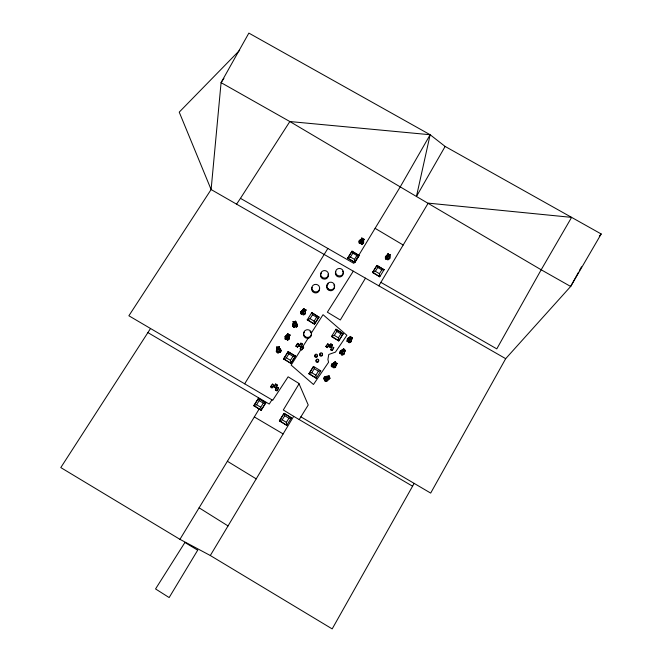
<?xml version="1.0" encoding="UTF-8"?>
<svg xmlns="http://www.w3.org/2000/svg" width="662" height="662" viewBox="0 0 662 662"><rect width="100%" height="100%" fill="white"/><g stroke="black" fill="none" stroke-linecap="round" stroke-linejoin="round"><path stroke-width="0.99" d="M261.159 410.258L260.72 407.238L263.31 403.15L265.818 402.786L261.159 410.258L253.827 405.632L258.494 398.292L265.818 402.786L261.159 410.142L253.827 405.632L256.583 404.697L259.181 400.609L258.494 398.292L253.827 405.756M305.447 313.573L303.13 314.822L304.495 314.615L305.447 313.573L305.496 311.421M289.468 338.663L288.855 339.176L289.468 338.663L289.509 336.511M350.19 342.486L351.381 341.402L349.122 342.734L349.346 341.501L348.237 340.789L347.558 341.675L346.938 341.12L347.368 338.77C348.104 337.479 349.908 338.191 349.188 337.587M347.84 339.714L348.915 338.034L349.718 338.687L348.493 340.301L347.848 339.68L348.51 340.26M270.617 386.798L272.645 384.084L273.985 385.408L271.983 387.882L270.617 386.798L272.645 384.084M271.983 387.882L274.002 385.16M273.977 386.964L275.723 384.018L277.179 385.176L275.45 387.874L273.977 386.964L275.723 384.018M276.294 351.431L278.33 352.904L277.486 352.945L276.294 351.431L276.617 348.833M276.592 347.078L277.237 347.045L276.592 347.078L276.923 349.031M276.782 349.337L277.8 349.205L276.782 349.337L276.865 350.926L278.114 351.249L277.8 349.205M277.328 347.898L277.386 348.51C279.347 348.982 279.19 346.929 277.328 347.898L277.237 347.045M275.45 387.874L277.196 384.928M275.384 389.984L277.047 387.022L278.561 388.164L276.948 390.837L275.384 389.984L277.047 387.022M278.288 351.787L279.587 351.505L278.288 351.787L278.33 352.904M278.694 346.88L279.306 346.838L278.694 346.88L278.727 347.815M279.43 351.141L278.793 348.998L279.902 348.932L280.225 351.1L279.43 351.1M280.928 350.215C277.61 344.662 282.343 353.773 280.945 349.999M276.948 390.837L278.578 387.915M279.769 352.581L280.779 351.414L280.2 352.556L279.587 351.505M286.654 335.063L285.049 336.784L286.629 335.286M285.057 338.944L285.769 339.383L285.057 338.944L285.065 336.561M283.584 358.953L288.169 351.63L295.434 356.048L290.858 363.388L283.584 358.953L288.169 351.63L288.905 353.839L293.001 356.33L295.434 356.048L290.858 363.388M386.649 258.453C389.405 259.835 386.409 257.013 386.186 259.19L385.491 258.759L385.466 256.657M286.456 335.593L287.374 336.015L286.456 335.593L285.62 336.9L286.447 337.868L287.374 336.015M287.474 339.118L286.274 338.398L287.474 339.118L287.498 340.152L288.872 338.952M279.405 420.842L284.048 413.345L291.404 417.863L284.048 413.345L284.784 415.695L288.93 418.243L291.404 417.863L286.762 425.368L279.405 420.842L284.039 413.46M287.126 339.929L287.498 338.894M287.639 333.855L288.185 334.186L287.639 333.855L286.903 335.452M287.498 340.152L288.508 339.714M360.434 242.822C363.173 244.195 360.178 241.373 359.971 243.558L359.276 243.136L359.243 241.026M288.309 336.412L289.244 337.016L288.26 338.927L287.358 337.901L288.309 336.412L289.244 336.975L288.26 338.927M339.73 353.21C340.251 350.661 339.159 353.343 340.309 353.822C340.773 352.209 343.007 353.831 341.484 354.683L342.875 354.824L344.141 353.839L342.875 354.824M288.21 333.962C286.555 335.212 289.186 336.801 289.501 334.649L289.989 335.187L289.501 334.649M331.314 366.144C331.844 363.595 330.735 366.285 331.894 366.756C332.556 364.712 334.864 368.238 332.564 366.136M302.294 313.283L303.469 314.02L302.294 313.283L301.773 314.285L301.069 313.846L301.02 311.728M292.645 325.596C294.747 319.87 290.982 326.258 293.936 327.351L294.772 327.309L294.739 326.184L296.022 325.911L296.626 326.97L297.213 325.82L296.626 326.97M293.034 321.525L293.671 321.492L293.034 321.525L293.357 323.478M292.745 325.845L292.67 325.365M293.175 326.589L292.769 325.613M293.754 322.361L293.82 322.948L295.186 322.799L295.169 322.046L293.754 322.361L293.671 321.492M293.68 325.704L293.233 323.759L294.242 323.627L294.557 325.654L293.68 325.663M293.936 327.351L293.2 326.358M294.35 327.392L294.797 327.086M295.128 321.327L295.732 321.293L295.128 321.327L295.144 322.278M294.772 327.309L294.739 326.184M332.307 364.82L333.524 363.215L334.277 363.926L332.92 365.457L332.316 364.779L332.928 365.416M296.079 322.849C299.133 326.184 295.293 323.23 295.732 321.293M295.864 325.547L295.227 323.42L296.328 323.362L296.659 325.505L295.864 325.547L296.659 325.505M296.022 325.911L294.714 326.416M296.195 326.995L296.65 326.738M295.98 346.234L297.66 343.33L299.125 344.513L297.552 347.178L295.98 346.234L297.66 343.33M300.896 312.803L301.069 313.846M301.086 311.463L300.987 311.968L303.651 308.575L304.164 309.146L303.651 308.575M286.762 425.368L286.356 422.356L288.93 418.243M301.384 314.111L301.102 313.606M301.773 314.285L301.417 313.871M297.552 347.178L299.166 344.232M301.053 311.711L302.65 309.99M302.46 312.762L303.37 310.975L302.468 310.47L301.632 311.802L302.468 312.712M302.906 312.39L303.378 310.925M303.593 313.399L304.263 313.813L303.362 312.787C304.197 309.593 306.332 312.853 304.263 313.813M302.41 343.975L300.887 346.996L299.298 346.118L300.896 343.139L302.368 344.257L300.896 343.139M305.48 309.584L305.96 310.13L305.48 309.584L304.644 310.875L303.494 310.18L304.197 308.897M300.217 348.915L302.311 346.193L303.601 347.633L301.649 349.933L300.217 348.915L302.311 346.193M300.887 346.996L299.34 345.837M301.649 349.933L303.643 347.351M307.259 319.845L310.048 318.679L312.538 314.748L311.777 312.621L307.259 319.845L314.483 324.214L318.96 317.148L311.777 312.621L318.96 317.148M314.483 324.214L314.119 321.136L316.61 317.214L318.985 316.982L314.508 324.049L307.284 319.68M351.315 341.625L351.613 339.407L352.507 338.083L352.052 337.686L351.001 338.82L350.008 337.86L351.001 338.82M308.947 373.79L313.507 366.425L320.797 370.869L318.397 371.175L314.285 368.668L313.507 366.425L308.947 373.79L316.246 378.234L320.797 370.869M316.246 378.234L315.882 375.197L318.397 371.175M223.93 78.364L221.075 82.642L289.848 121.543L430.143 134.734L416.448 196.49L541.185 269.782L570.652 286.464L601.204 233.976L445.137 146.443L430.143 134.734L248.862 33.1L221.075 82.642L211.112 189.539L128.875 315.782L272.703 400.278L288.119 376.819L298.876 383.389L308.227 404.995L299.207 419.584M325.845 346.582L327.872 343.876L329.163 345.216L327.21 347.641L325.845 346.582L327.872 343.876M347.649 258.221L352.052 251.171L359.185 255.433L354.782 262.483L347.649 258.221L352.052 251.171L352.871 253.165L356.892 255.565L359.185 255.433L354.782 262.483M327.21 347.641L329.229 344.935M331.48 336.519L334.31 335.369L336.793 331.422L335.982 329.262L331.48 336.519L338.737 340.905L343.181 333.797L335.982 329.262L343.181 333.797M329.171 346.739L330.917 343.818L332.307 345.001L330.636 347.641L329.171 346.739L330.917 343.818M385.532 256.401L385.375 256.939L387.311 255.127M330.636 347.641L332.382 344.712M330.586 349.71L332.142 350.554L330.586 349.71L332.258 346.764L333.78 347.649L332.142 350.554M323.975 379.161C322.535 377.588 326.109 379.574 324.024 378.962M359.309 240.769L359.168 241.316L359.309 240.769C360.045 239.164 361.51 239.95 360.823 239.346M324.934 376.645C332.208 376.049 323.039 375.726 323.71 378.366M359.094 242.127L359.276 243.136M359.847 241.1L360.666 242.027L361.551 240.248L360.658 239.801L359.929 241.589M325.381 377.059L326.887 376.57L325.1 377.539L325.381 378.366L325.994 378.325L327.293 377.505L326.887 376.57M359.59 243.393L359.35 242.846M328.609 379.434C331.894 377.282 327.698 379.351 327.334 380.931L324.819 380.849L324.728 380.245L325.53 379.831L324.91 378.672M360.658 239.801L361.551 240.248M359.971 243.558L360.509 242.532M324.819 380.849L324.728 380.245M360.666 242.027L359.946 241.539M361.791 237.972L362.255 238.585L361.791 237.972L361.022 239.801M324.678 380.443L325.53 379.831M362.801 240.141L361.667 239.462L362.801 240.141L363.595 238.957L364.026 239.553L363.595 238.957M325.994 378.325L327.293 377.505M363.521 239.247L363.148 239.834L362.056 238.85L361.642 239.553M326.043 378.995L327.773 378.399L328.12 379.475L326.904 380.286L326.109 380.336L326.052 378.962L327.773 378.399M361.568 242.052L362.47 240.629L363.397 241.175L362.999 242.54L362.453 243.053L361.568 242.052L362.47 240.629M361.303 244.088L362.644 243.889L361.303 244.088L361.709 243.02M297.37 324.421L297.18 326.052M361.791 242.656L362.999 242.54M325.894 381.138L327.384 380.733L328.658 379.243M326.109 380.336L326.904 380.286M327.483 376.62C330.677 374.452 327.831 377.646 327.376 376.314M363.38 241.233L362.453 240.678M363.562 242.88C364.009 236.5 362.702 246.206 363.645 242.59M335.187 361.634L335.576 362.304L335.187 361.634C335.104 362.793 329.734 364.795 333.143 363.33M329.113 378.209L328.691 376.769L327.955 377.009L328.393 378.283L329.817 377.977L329.113 378.209L328.658 376.901L329.312 376.438L329.105 375.834M328.393 378.283L329.171 378.01M331.554 366.483L331.372 365.945M338.737 340.905L343.222 333.64L340.872 333.896L336.793 331.422M328.658 376.901L329.312 376.438M331.894 366.756L332.622 365.929M344.075 354.046L344.645 351.969M333.838 362.776L334.004 363.215L335.129 361.841M335.667 366.988L333.069 367.625L334.459 367.774L335.667 366.988L336.13 364.795L337.132 363.529L336.71 363.09L335.568 364.15C333.706 363.14 335.435 361.849 336.114 363.794L336.71 363.09M334.409 366.947L335.866 365.3L335.096 364.505L333.78 365.755L334.418 366.913M335.088 364.547L335.866 365.3M389.239 258.18L389.628 256.806L388.702 256.26L387.783 257.741L388.685 258.693L389.256 258.13L388.685 258.693M342.246 349.85L340.268 351.117L342.18 350.066M336.073 365.002L337.132 363.529M339.97 353.549L339.796 353.003M340.309 353.822L341.038 352.987M341.923 350.322L342.684 350.992L341.335 352.515L340.789 351.332L341.931 350.281M341.484 354.683L342.089 353.773M343.603 349.66L344.571 350.653L343.967 351.216L343.024 350.248L344.025 349.172L343.586 348.709L342.469 350.082M341.791 354.998L341.551 354.476M342.403 350.297L343.586 348.709M343.545 349.875L344.025 349.172M342.825 353.996L343.528 353.582L342.825 353.996L342.204 352.772C342.966 350.405 345.39 352.424 343.512 353.624M347.368 338.77L349.114 337.81M343.967 351.216L343.04 350.181M346.938 341.12L347.558 341.675M345.109 350.157L345.465 350.81L345.109 350.157L344.505 350.868M349.354 338.025C349.462 336.462 351.621 335.982 350.455 337.521L351.497 338.439L352.052 337.686M350.455 337.521L350.901 336.784M349.122 342.734L350.256 342.262M350.57 339.242L351.398 339.929L350.09 341.658L349.387 340.491L350.579 339.201M351.497 338.439L350.504 337.363M372.532 272.512L376.918 265.437L384.076 269.715L376.918 265.437L377.779 267.465L381.817 269.873L384.076 269.715L379.698 276.799L372.532 272.512L376.86 265.627M351.547 339.631L352.507 338.083M387.328 257.311L387.783 255.88L386.881 255.433L386.07 256.732L386.898 257.667L387.344 257.261L386.898 257.667M385.301 257.75L385.491 258.759M386.153 257.22L386.914 257.617M379.698 276.799L379.417 273.712L381.817 269.873M387.038 254.969L385.433 256.682M385.805 259.024L385.582 258.486M386.186 259.19L386.749 258.172M387.998 253.587L388.445 254.191L387.998 253.587L387.22 255.408M387.849 255.176L388.991 255.855L387.849 255.176L388.536 253.91M387.527 259.719L389.877 258.23L389.852 256.376L389.777 258.511L387.891 259.934L387.94 258.66M388.023 258.296L388.71 258.643M388.702 256.26L389.628 256.806M389.81 254.58C388.271 255.904 391.292 254.382 389.711 254.862M339.838 352.151L340.334 350.901M331.422 365.076L331.919 363.835M389.62 256.575L390.315 254.878M303.13 314.822L303.502 313.78M363.421 240.96L364.1 239.263M305.323 311.587L305.993 309.89M289.344 336.652L290.014 334.964M303.618 308.815L302.617 310.23M286.927 335.229L287.664 333.631M361.982 239.139L362.329 238.295M578.538 272.19L570.652 286.464L505.685 358.672L430.681 493.091L300.854 416.82M579.523 270.402L581.493 266.836M414.164 483.384L332.183 628.9L210.309 555.517L179.94 539.331L60.796 467.579L150.531 328.509M430.143 134.734L400.336 186.709L353.847 263.368L240.472 198.343L236.574 204.153M445.137 146.443L416.448 196.49L289.848 121.543L240.472 198.343M299.298 346.118L300.854 343.421M332.208 350.272L333.78 347.649M210.309 555.517L293.671 416.332L283.311 409.977L299.067 383.819M378.813 285.827L428.198 203.135L571.604 217.376L541.185 269.782L496.79 348.874L380.882 282.368M365.474 278.164L340.318 319.994L327.367 312.183L353.301 271.18M179.94 539.331L259.463 408.504M244.667 383.811L327.856 248.465M331.521 336.362L338.77 340.756L338.398 337.843L340.872 333.896M286.778 425.252L279.414 420.734L282.202 419.799L284.784 415.695M316.27 378.101L308.972 373.658L311.761 372.689L314.285 368.668M379.756 276.617L372.59 272.33L375.379 271.296L377.779 267.465M301.011 349.486L291.139 365.076L313.465 384.49L328.567 362.255L327.905 359.466L328.757 354.493L335.452 352.101L346.871 335.295L323.039 314.698L311.198 333.251A3.964 3.856 8.7 0 0 310.064 331.579M302.683 346.838L308.144 338.224M271.925 399.823L269.235 404.068L147.816 332.547M293.001 356.33L290.461 360.335L290.875 363.248L283.601 358.812L286.365 357.836L288.905 353.839M356.892 255.565L354.476 259.388L354.832 262.301L347.691 258.023L350.446 256.98L352.871 253.165M362.644 243.889L363.049 243.078M285.769 339.383L286.274 338.398M348.8 342.453L349.279 341.716L348.171 341.013M349.428 337.802L350.421 336.362M388.991 255.855L389.438 255.168M288.657 335.957L289.104 335.328L287.912 334.608M333.069 367.625L333.673 366.723M344.463 352.068L345.523 350.595M599.292 236.21L601.204 233.976M335.146 362.793L335.634 362.097M349.983 337.926L350.521 337.297M347.624 341.46L348.237 340.789M239.652 50.287L179.228 112.135L211.112 189.539L505.685 358.672M359.234 241.059L360.749 239.636M343.024 350.248L343.586 349.726L344.554 350.719M341.849 354.782L342.941 354.617M277.337 347.749L278.735 347.666M293.771 322.195L295.161 322.121M293.961 327.119L294.375 327.16M324.868 380.65L325.944 380.948M275.4 389.736L276.964 390.588M277.03 387.27L278.561 388.164M293.671 416.332L412.517 486.181M254.332 416.944L283.137 433.924M375.097 228.332L403.183 245.023M256.219 478.866L227.389 461.273M362.031 238.941L363.198 239.636M388.238 254.556L389.413 255.251M352.002 251.37L359.135 255.623M375.379 271.296L379.417 273.712M350.446 256.98L354.476 259.388M297.619 343.611L299.125 344.513M296.013 345.945L297.594 346.896M303.899 309.543L305.083 310.263M312.538 314.748L316.61 317.214M310.048 318.679L314.119 321.136M334.31 335.369L338.398 337.843M288.152 351.77L295.418 356.189M311.761 372.689L315.882 375.197M286.365 357.836L290.461 360.335M329.237 346.458L330.702 347.36M258.494 398.416L265.818 402.91M259.181 400.609L263.31 403.15M282.202 419.799L286.356 422.356M256.583 404.697L260.72 407.238M275.706 384.266L277.179 385.176M273.994 386.716L275.466 387.626M199.096 507.812L228.034 525.926M300.25 348.634L301.69 349.652M340.98 353.194L342.031 353.988M327.806 344.166L329.163 345.216M325.911 346.292L327.276 347.36M270.626 386.55L271.999 387.634M302.269 346.474L303.601 347.633M351.985 337.91L352.432 338.307M350.355 336.586L350.835 337.008M343.52 348.932L343.967 349.387M336.652 363.297L337.074 363.736M335.187 362.652L336.155 363.653M324.86 378.871L325.481 380.029M329.875 377.787L330.015 378.548M329.047 376.024L329.262 376.628M295.699 321.533L296.046 323.089M279.306 346.838L279.637 348.634M328.079 274.225L328.278 275.185A3.914 3.757 10.3 0 1 325.63 278.967L324.628 279.141A3.914 3.757 10.3 0 1 321.434 272.86M280.738 350.769L280.762 351.63M316.891 355.196A1.299 1.266 11.3 0 1 316.924 357.066A1.299 1.266 11.3 0 1 315.021 356.926A1.299 1.266 11.3 0 1 315.311 355.08M311.397 334.244A3.964 3.856 8.7 0 1 308.699 338.125L307.681 338.307A3.964 3.856 8.7 0 1 304.47 331.869M322.137 354.079A1.365 1.332 12.4 0 1 321.955 355.866A1.365 1.332 12.4 0 1 320.11 355.825A1.365 1.332 12.4 0 1 319.978 354.029M320.234 353.789A1.365 1.332 12.4 0 1 320.888 353.541M317.983 359.996A1.341 1.307 11.9 0 1 318.265 361.99A1.341 1.307 11.9 0 1 316.213 361.899A1.341 1.307 11.9 0 1 316.651 359.938M328.36 283.808A3.922 3.773 11.5 0 0 330.793 290.759L331.803 290.577A3.922 3.773 11.5 0 0 334.442 286.787L334.244 285.81A3.922 3.773 11.5 0 0 333.789 284.925M343.164 273.05A3.914 3.749 12.4 0 1 340.533 276.824L339.532 276.997A3.914 3.749 12.4 0 1 335.766 271.528M342.511 271.205A3.914 3.749 12.4 0 1 342.957 272.09M319.498 288.946A3.931 3.782 9.3 0 1 316.841 292.745L315.832 292.927A3.931 3.782 9.3 0 1 312.067 287.416M197.698 550.18L169.149 597.563L155.553 588.94L184.913 542.484L197.698 550.18M315.319 356.371A1.299 1.266 11.3 0 0 317.446 355.684A1.299 1.266 11.3 0 0 315.766 354.211A1.299 1.266 11.3 0 0 315.319 356.371M320.11 354.931A1.365 1.332 12.4 0 0 322.46 354.683A1.365 1.332 12.4 0 0 321.045 352.813A1.365 1.332 12.4 0 0 320.11 354.931M316.436 361.278A1.341 1.307 11.9 0 0 318.703 360.79A1.341 1.307 11.9 0 0 317.123 359.11A1.341 1.307 11.9 0 0 316.436 361.278M328.153 288.789A3.931 3.782 11.5 0 0 334.6 286.762A3.931 3.782 11.5 0 0 329.477 282.36A3.931 3.782 11.5 0 0 328.153 288.789M336.255 274.242A3.922 3.757 12.4 0 0 343.015 273.911A3.922 3.757 12.4 0 0 339.234 268.433A3.922 3.757 12.4 0 0 336.255 274.242M321.98 277.146A3.922 3.765 10.4 0 0 328.41 275.127A3.922 3.765 10.4 0 0 323.296 270.75A3.922 3.765 10.4 0 0 321.98 277.146M313.151 290.957A3.939 3.79 9.3 0 0 319.605 288.93A3.939 3.79 9.3 0 0 314.483 284.528A3.939 3.79 9.3 0 0 313.151 290.957M304.95 336.453A3.98 3.864 8.7 0 0 311.471 334.368A3.98 3.864 8.7 0 0 306.307 329.891A3.98 3.864 8.7 0 0 304.95 336.453"/></g></svg>
